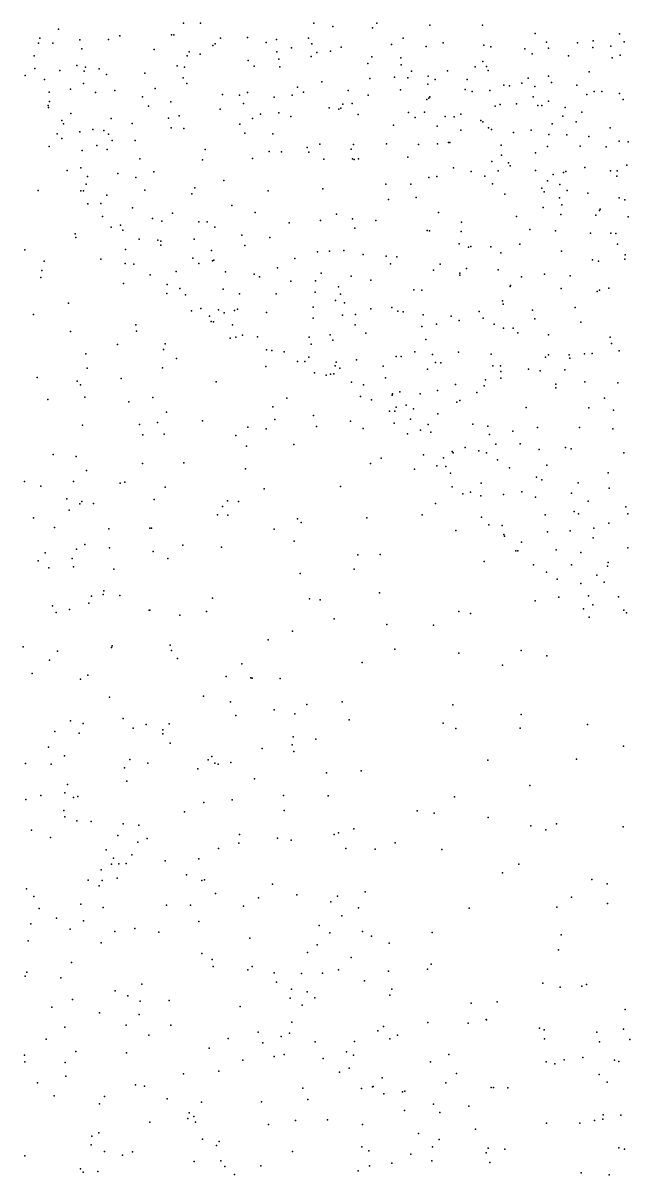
# Model space of a CAD drawing. Header units: metres. Extents: x -25 to 25, y -27.7 to 27.8.
# Drawn here: x -7.572 to -6.161, y -8.033 to -5.352 of the extents above; entities that cross this region are included whole.
import ezdxf

# ---------------------------------------------------------------- set-up
doc = ezdxf.new("R2010")
doc.units = ezdxf.units.M

msp = doc.modelspace()

# ---------------------------------------------------------------- linework, layer by layer
for p in [(-7.1989, -5.352, -5.8497), (-7.1593, -5.3521, 21.2007), (-6.8956, -5.3521, -4.8294), (-6.8513, -5.3603, -5.1165), (-6.749, -5.352, -6.0678), (-6.6259, -5.3571, 5.1171), (-6.5035, -5.3567, 21.0318), (-7.5333, -5.3873, -5.4376), (-7.49, -5.3665, -4.7635), (-7.3468, -5.3816, -5.7159), (-7.2272, -5.3797, 4.0215), (-7.2213, -5.3797, -4.4458), (-7.1126, -5.3871, 4.4298), (-7.0499, -5.3854, -4.3209), (-6.908, -5.3873, -5.3521), (-6.7594, -5.3632, 4.854), (-6.6881, -5.3869, -5.1595), (-6.3814, -5.3764, 0.4866), (-6.185, -5.3774, 0.3561), (-7.536, -5.399, -4.9213), (-7.5027, -5.3985, -5.5073), (-7.4402, -5.3913, -4.6964), (-7.4356, -5.4124, -5.6112), (-7.3735, -5.3902, -4.608), (-7.2676, -5.4136, -5.7723), (-7.1304, -5.4041, -5.8837), (-7.1257, -5.4004, -4.3723), (-7.0064, -5.3976, 3.6094), (-6.9825, -5.3906, -6.5092), (-6.9478, -5.41, 5.7834), (-6.9009, -5.4003, 3.4922), (-6.8321, -5.4084, -4.2176), (-6.7152, -5.4021, 0.6604), (-6.6344, -5.4067, -6.0737), (-6.595, -5.3978, 2.3492), (-6.5004, -5.4032, 0.6274), (-6.4843, -5.4075, -4.0811), (-6.4049, -5.4123, 5.4867), (-6.3544, -5.3969, -6.175), (-6.3502, -5.4104, -4.0223), (-6.2828, -5.3982, -3.9892), (-6.247, -5.4088, 5.9454), (-6.2458, -5.3936, -6.1963), (-6.2054, -5.406, 0.5898), (-6.174, -5.3958, -6.2142), (-7.5464, -5.4285, -5.0475), (-7.1906, -5.428, -5.8919), (-7.1857, -5.4191, 4.2277), (-7.1604, -5.4241, 1.454), (-7.0484, -5.4395, -6.3729), (-6.982, -5.4187, -4.3054), (-6.977, -5.4361, -5.9482), (-6.9021, -5.43, -4.27), (-6.8887, -5.4203, -5.9847), (-6.8573, -5.4177, 2.7801), (-6.7612, -5.4304, -4.1945), (-6.6937, -5.433, -6.0359), (-6.503, -5.4418, -5.2838), (-6.3878, -5.4237, 0.7672), (-6.3039, -5.428, 1.7028), (-6.2023, -5.4331, -3.983), (-6.1831, -5.4271, 0.8395), (-7.5448, -5.4581, -5.2273), (-7.4869, -5.4624, -5.4771), (-7.4473, -5.4507, -4.7517), (-7.43, -5.4641, 1.6182), (-7.4272, -5.4545, -6.658), (-7.3954, -5.4584, -4.6764), (-7.2891, -5.4683, -4.5588), (-7.2137, -5.4514, -6.5824), (-7.1969, -5.4544, -4.4636), (-7.0347, -5.4524, 21.1881), (-6.9746, -5.454, -5.4876), (-6.7705, -5.4464, 0.9818), (-6.6926, -5.4489, -4.177), (-6.6688, -5.4644, -4.5773), (-6.5853, -5.4634, -6.0429), (-6.5204, -5.4539, -4.129), (-6.4945, -5.4529, -6.0792), (-6.49, -5.4628, -5.0047), (-6.2558, -5.4655, 1.2256), (-7.567, -5.4739, 20.9861), (-7.522, -5.4834, -5.3716), (-7.4315, -5.4929, -5.5675), (-7.378, -5.4716, -5.6453), (-7.1995, -5.4794, -5.8042), (-7.1911, -5.4924, -5.576), (-6.8776, -5.4885, 1.2721), (-6.7659, -5.481, -5.9902), (-6.7086, -5.4778, 3.0028), (-6.6774, -5.4798, 2.8242), (-6.6306, -5.4943, 4.8779), (-6.6303, -5.4759, -5.5212), (-6.614, -5.4834, -4.1583), (-6.5394, -5.4833, 2.5337), (-6.4122, -5.492, -6.0763), (-6.3977, -5.4803, -4.0798), (-6.3502, -5.4759, -6.1141), (-6.3434, -5.4903, 1.0826), (-7.5116, -5.5126, -4.9851), (-7.4615, -5.5057, -4.8337), (-7.4038, -5.5136, -4.7196), (-7.3585, -5.5088, 21.0882), (-7.2648, -5.5045, -5.7375), (-7.1081, -5.5185, -4.4224), (-7.0691, -5.52, 1.5744), (-7.0505, -5.5134, 3.8602), (-6.9464, -5.5198, -5.9346), (-6.9341, -5.5013, 3.7137), (-6.9201, -5.5132, -4.3203), (-6.8163, -5.5088, 21.1415), (-6.7691, -5.5197, -4.2502), (-6.6946, -5.5073, 5.8296), (-6.5436, -5.5065, 3.0203), (-6.5278, -5.5116, -4.7198), (-6.4864, -5.5092, -4.1149), (-6.4537, -5.4964, 3.2254), (-6.4405, -5.4984, 20.9622), (-6.3822, -5.4996, -5.1272), (-6.2845, -5.4965, 3.5988), (-6.2612, -5.518, -4.0366), (-6.2435, -5.5117, -6.1214), (-6.2261, -5.5112, 5.5853), (-6.1849, -5.5161, 3.4), (-7.514, -5.5437, -5.229), (-7.5131, -5.5488, -5.0908), (-7.5107, -5.5349, -5.3023), (-7.2943, -5.5241, -6.4007), (-7.2808, -5.5455, 1.7714), (-7.2281, -5.5352, -4.5392), (-7.0592, -5.5396, 4.2614), (-6.9885, -5.5242, 4.4186), (-6.86, -5.5492, 1.615), (-6.8287, -5.5406, -5.9621), (-6.8066, -5.5392, -5.6634), (-6.6329, -5.5296, 1.1732), (-6.6284, -5.5266, 3.6059), (-6.6262, -5.5235, -4.3551), (-6.4739, -5.5454, 1.259), (-6.4624, -5.5419, -6.0296), (-6.4242, -5.5398, -4.2857), (-6.3855, -5.524, 1.9725), (-6.3748, -5.5437, 1.3832), (-6.3659, -5.5438, -4.4812), (-6.3497, -5.5341, -4.8627), (-6.3109, -5.5486, -4.0803), (-6.1764, -5.5302, -6.1403), (-7.4611, -5.5626, -4.885), (-7.3675, -5.5743, -4.7185), (-7.2338, -5.5734, -5.7275), (-7.2089, -5.5681, 21.1158), (-7.1137, -5.5526, 1.9206), (-7.0388, -5.574, 2.0927), (-7.0196, -5.5642, -5.8799), (-6.977, -5.561, -5.6541), (-6.9494, -5.5699, -4.3687), (-6.8374, -5.5528, -4.3054), (-6.8327, -5.5505, 1.4333), (-6.7931, -5.565, 4.5668), (-6.6753, -5.5601, 1.3212), (-6.6602, -5.572, -4.2284), (-6.6381, -5.5592, -5.9945), (-6.5905, -5.5692, 20.9864), (-6.5698, -5.5702, -4.1868), (-6.554, -5.5638, -6.0034), (-6.3169, -5.5688, 5.9816), (-6.2722, -5.5594, -4.6256), (-7.4821, -5.5787, -4.9546), (-7.4781, -5.5869, -5.3773), (-7.4099, -5.5998, -4.8096), (-7.3844, -5.6019, -5.5519), (-7.3186, -5.5858, -5.6456), (-7.2279, -5.5957, -4.5891), (-7.1983, -5.5974, 2.0673), (-7.0683, -5.5872, 5.7248), (-6.7107, -5.5896, -5.9677), (-6.6087, -5.5923, 1.98), (-6.5539, -5.601, 1.5603), (-6.5077, -5.5785, -5.6738), (-6.5028, -5.5822, 5.842), (-6.4899, -5.596, 3.7393), (-6.483, -5.5995, -4.1691), (-6.3907, -5.6011, 5.2071), (-6.3416, -5.5866, 3.1131), (-6.2858, -5.5818, -5.4629), (-6.2063, -5.5957, -6.138), (-7.4931, -5.6102, -5.1924), (-7.4817, -5.6206, -5.0404), (-7.4398, -5.6051, 1.8463), (-7.3737, -5.6105, -6.2462), (-7.3647, -5.6253, -6.0022), (-7.3112, -5.6252, -4.6923), (-7.0564, -5.608, -4.4508), (-6.9914, -5.6097, -4.4145), (-6.5825, -5.63, 2.162), (-6.4316, -5.6066, -6.0376), (-6.3491, -5.6115, -6.0861), (-6.3076, -5.6122, 5.3506), (-6.2561, -5.6158, -4.0985), (-6.1854, -5.6267, 20.8084), (-6.1647, -5.6283, 18.3873), (-7.5116, -5.639, -6.4874), (-7.4346, -5.6483, -5.4171), (-7.4004, -5.6369, -5.4933), (-7.3766, -5.6464, 1.986), (-7.1484, -5.6467, -4.5477), (-6.9999, -5.6507, 2.2655), (-6.9709, -5.6521, -5.8623), (-6.9116, -5.6415, -5.7846), (-6.9075, -5.6526, 4.1219), (-6.8818, -5.6336, -4.3719), (-6.8088, -5.6459, 21.0488), (-6.8034, -5.6346, 2.2241), (-6.7269, -5.6335, -4.3028), (-6.6524, -5.6348, -4.2695), (-6.6084, -5.6331, 4.6475), (-6.5793, -5.6302, -4.23), (-6.4604, -5.6361, 2.751), (-6.38, -5.6544, -4.1626), (-6.3522, -5.6397, -5.6706), (-6.2764, -5.6385, 3.912), (-6.2159, -5.6399, 3.2727), (-7.3002, -5.6679, -5.8602), (-7.1548, -5.6703, -5.7459), (-7.0388, -5.6673, -5.8165), (-6.8727, -5.6687, 5.6602), (-6.8063, -5.6682, -4.3575), (-6.8019, -5.6698, 4.313), (-6.7918, -5.6678, 3.9757), (-6.6771, -5.6642, -5.8307), (-6.4819, -5.6746, 2.3136), (-6.4591, -5.6596, 2.5895), (-6.4434, -5.6774, 4.7271), (-6.1681, -5.683, -6.1681), (-7.4695, -5.6952, -5.1463), (-7.438, -5.6887, 20.9378), (-7.422, -5.7092, -4.9346), (-7.352, -5.7025, -5.5117), (-7.268, -5.6983, -4.6943), (-6.6101, -5.709, -4.3006), (-6.5709, -5.6888, -5.9774), (-6.5303, -5.6978, -4.2556), (-6.4981, -5.7084, 4.3874), (-6.467, -5.6958, 4.544), (-6.4392, -5.6846, -4.2065), (-6.3806, -5.6954, -6.0585), (-6.3394, -5.7043, 5.0198), (-6.3148, -5.6996, -6.1037), (-6.3101, -5.6975, 4.087), (-6.2655, -5.6881, -4.1416), (-6.2059, -5.6961, -5.5946), (-6.1909, -5.7086, 4.2496), (-6.1902, -5.6957, 5.9827), (-7.4253, -5.727, -5.3665), (-7.3098, -5.7116, -4.7539), (-7.1728, -5.7354, 2.3464), (-7.1049, -5.7185, -4.5543), (-6.7284, -5.7268, -5.9168), (-6.6706, -5.7272, 20.9264), (-6.6286, -5.7113, 4.1401), (-6.4802, -5.7264, 5.7074), (-6.3659, -5.7361, -5.7962), (-6.3521, -5.7189, 4.2509), (-6.3235, -5.7276, 2.9283), (-7.5373, -5.7419, -6.369), (-7.4381, -5.7427, -5.0879), (-7.4318, -5.7424, -5.2747), (-7.377, -5.7523, -5.4194), (-7.2889, -5.7407, -5.5797), (-7.1797, -5.7493, -5.6739), (-7.0023, -5.7426, -5.7943), (-6.8751, -5.7378, -5.8639), (-6.7221, -5.7624, -4.3817), (-6.6575, -5.7578, -4.3489), (-6.4518, -5.7501, 20.7694), (-6.36, -5.745, 18.4779), (-6.3246, -5.7592, 5.7445), (-6.3068, -5.7417, 4.6122), (-6.2584, -5.7482, -6.1393), (-6.1855, -5.7585, 5.2325), (-6.1728, -5.7631, 4.5093), (-7.4214, -5.7725, -5.1933), (-7.3915, -5.7718, -4.9728), (-7.318, -5.7823, -4.8491), (-7.0866, -5.777, -5.7222), (-6.3624, -5.7812, 18.2783), (-6.3191, -5.7752, -4.2232), (-6.2315, -5.7885, 4.7724), (-6.2297, -5.7855, 3.1739), (-7.3872, -5.8021, -5.066), (-7.2711, -5.8072, -5.513), (-7.2497, -5.8131, -4.7966), (-7.2249, -5.7945, -4.7329), (-7.1637, -5.815, -5.6283), (-7.1442, -5.8143, -5.8276), (-7.0326, -5.7929, -4.5716), (-6.9533, -5.8169, -5.7646), (-6.8805, -5.8118, 20.9206), (-6.8428, -5.7968, -4.4678), (-6.8056, -5.8079, -5.8494), (-6.7517, -5.8114, -4.4389), (-6.6058, -5.7933, -5.9188), (-6.5521, -5.8151, -4.3553), (-6.4245, -5.8021, 2.7667), (-6.3217, -5.7977, -6.1041), (-6.2396, -5.7995, 18.1663), (-6.1644, -5.8032, 5.7922), (-7.4506, -5.8428, 20.7682), (-7.3675, -5.8273, -5.2634), (-7.3452, -5.8223, -4.94), (-7.3404, -5.8342, 5.6938), (-7.1259, -5.8273, -4.6663), (-6.8002, -5.8291, 5.5066), (-6.6322, -5.8345, -4.4064), (-6.6271, -5.836, -5.9236), (-6.5532, -5.8369, -5.9677), (-6.3936, -5.8326, -4.3014), (-6.3338, -5.836, 5.5938), (-6.252, -5.8411, -6.1594), (-6.2049, -5.8409, 18.9523), (-6.1936, -5.8417, -4.2362), (-7.4492, -5.8512, -6.0611), (-7.3022, -5.855, -5.4007), (-7.259, -5.857, -5.4614), (-7.2521, -5.8593, 20.8523), (-7.2521, -5.8687, -4.8709), (-7.1742, -5.8548, 5.5504), (-7.0635, -5.8459, -5.6708), (-7.0564, -5.8697, -4.6589), (-6.9983, -5.8511, -4.6045), (-6.5578, -5.8662, 2.5448), (-6.417, -5.8667, -6.037), (-6.1898, -5.8667, 20.5346), (-7.5682, -5.88, 20.6193), (-7.3338, -5.8792, -5.2206), (-7.1338, -5.8812, -4.7261), (-6.8874, -5.8847, 2.5353), (-6.8598, -5.8829, -4.555), (-6.8262, -5.8817, -5.7874), (-6.7808, -5.8905, -4.5231), (-6.7278, -5.8949, 2.5512), (-6.7025, -5.8964, 20.7401), (-6.5359, -5.8738, 18.4756), (-6.5306, -5.8722, 20.6635), (-6.4845, -5.8732, -5.9894), (-6.4612, -5.8869, 18.809), (-6.3201, -5.8826, -4.3122), (-6.1717, -5.8913, -6.2104), (-7.5232, -5.906, -6.2784), (-7.3914, -5.9013, -5.9053), (-7.3348, -5.9114, 2.4506), (-7.3145, -5.9131, -5.1477), (-7.1773, -5.899, -4.8129), (-7.1633, -5.9118, -5.5115), (-7.1314, -5.9055, 2.5344), (-7.1287, -5.9037, -5.578), (-6.9807, -5.9219, -4.6632), (-6.9401, -5.8997, -5.7043), (-6.7176, -5.9121, -5.8228), (-6.6018, -5.9135, -5.9038), (-6.5407, -5.923, -5.9505), (-6.2474, -5.9029, -4.3007), (-6.2338, -5.9066, -6.1804), (-6.1726, -5.9019, -4.2807), (-7.5306, -5.9442, 2.3021), (-7.5283, -5.9283, 5.808), (-7.2762, -5.9377, -5.0937), (-7.2163, -5.9305, -5.4173), (-7.1013, -5.9309, -4.7636), (-7.035, -5.9363, -4.7158), (-7.0226, -5.9428, -5.6088), (-6.8917, -5.9518, 5.3867), (-6.879, -5.9344, -4.6151), (-6.8093, -5.9412, -4.5873), (-6.7632, -5.9507, -5.7668), (-6.6177, -5.9273, 18.7933), (-6.5566, -5.9387, 18.2606), (-6.5562, -5.9344, 18.9349), (-6.4669, -5.9262, -5.9608), (-6.4128, -5.9428, -6.0446), (-6.3591, -5.9363, -6.0896), (-6.2995, -5.9402, -4.3488), (-7.3388, -5.9584, 20.6333), (-7.2367, -5.9605, -5.038), (-7.2079, -5.9698, -4.9739), (-7.107, -5.9716, -4.8316), (-6.9491, -5.9524, 20.7397), (-6.8929, -5.9783, -5.6654), (-6.8385, -5.9663, -5.7098), (-6.6636, -5.9727, -5.8293), (-6.6447, -5.9737, -4.5392), (-6.4391, -5.9652, -4.4255), (-6.4387, -5.9632, 2.9264), (-6.3207, -5.9696, 3.0898), (-6.2369, -5.9766, 5.5344), (-6.2313, -5.9737, -5.8566), (-6.2097, -5.9694, 19.2006), (-7.4667, -6.0038, 2.4569), (-7.2376, -5.9811, -5.1658), (-7.1942, -5.9847, -5.3579), (-7.0691, -5.9823, -5.5144), (-6.9835, -5.9824, -4.7381), (-6.8456, -5.9981, 18.7786), (-6.8341, -5.9828, 18.6095), (-6.8245, -6.003, -4.6647), (-6.4569, -5.9982, -6.0034), (-7.5482, -6.0302, 20.3386), (-7.1802, -6.0222, -5.1926), (-7.1584, -6.0167, 20.6239), (-7.1173, -6.0198, -5.4067), (-7.1044, -6.0261, -4.9129), (-7.0805, -6.0212, 5.3793), (-7.0732, -6.0179, -5.9412), (-7.0061, -6.0254, -4.8235), (-6.8977, -6.0135, -5.9876), (-6.8292, -6.0318, 18.3793), (-6.7986, -6.03, 18.9508), (-6.7633, -6.017, -5.7059), (-6.7143, -6.0138, 20.5589), (-6.7003, -6.0229, -5.7504), (-6.6877, -6.0244, 2.7344), (-6.6414, -6.0314, 19.0823), (-6.5111, -6.0237, -4.5156), (-6.4558, -6.0064, 5.4227), (-6.3872, -6.0206, -4.4523), (-6.288, -6.0141, 20.3258), (-7.3097, -6.0541, 18.7621), (-7.1385, -6.0344, -5.0202), (-7.1345, -6.0465, 18.5688), (-7.1295, -6.0475, -5.2873), (-7.085, -6.0541, 2.6671), (-6.8975, -6.0388, 20.5597), (-6.7998, -6.0544, -5.6509), (-6.6449, -6.0583, -4.636), (-6.6106, -6.0525, 2.908), (-6.5765, -6.0344, -5.8972), (-6.5581, -6.0447, -4.568), (-6.502, -6.039, -5.9598), (-6.4764, -6.0527, 20.3537), (-6.382, -6.0403, -6.068), (-6.2752, -6.0483, -4.4309), (-7.4619, -6.0703, 18.8426), (-7.3086, -6.069, 18.5386), (-7.0903, -6.0857, -5.1268), (-7.0775, -6.083, -5.2199), (-7.0614, -6.0787, -5.0327), (-7.0269, -6.0826, -5.3734), (-6.9069, -6.0832, -5.4986), (-6.8582, -6.0777, -4.7992), (-6.7746, -6.0735, -4.7211), (-6.4545, -6.0621, 3.0984), (-6.4322, -6.0619, -4.5126), (-6.421, -6.0734, 19.2893), (-6.3502, -6.078, -4.4878), (-6.2068, -6.0829, -4.4398), (-7.3524, -6.1001, -5.9645), (-7.2455, -6.1115, 18.4043), (-7.2415, -6.0986, 20.3691), (-7.0058, -6.1122, -5.0938), (-6.9024, -6.0996, -4.8797), (-6.8515, -6.0898, -5.5739), (-6.6355, -6.0887, 18.2037), (-6.2035, -6.0977, 20.0714), (-7.4264, -6.1217, 20.1845), (-7.2151, -6.1328, 19.0278), (-6.9937, -6.1142, 18.3193), (-6.9649, -6.1172, 20.3726), (-6.9075, -6.1299, -4.9616), (-6.7968, -6.1357, -5.5595), (-6.7044, -6.1282, -4.7766), (-6.693, -6.1283, -5.675), (-6.661, -6.1171, -5.7463), (-6.6197, -6.1236, -5.8151), (-6.5592, -6.1184, -4.6532), (-6.4836, -6.123, 20.2043), (-6.3569, -6.1293, -4.5465), (-6.3501, -6.1245, -6.0911), (-6.302, -6.1241, 3.2965), (-6.3004, -6.1317, 19.5441), (-6.2665, -6.1219, -6.1632), (-6.2484, -6.1211, -5.9073), (-6.1856, -6.1153, -6.208), (-7.4228, -6.1553, 5.5211), (-7.248, -6.1541, 20.1532), (-7.0072, -6.1517, 20.2254), (-6.9338, -6.14, -5.1032), (-6.9168, -6.1397, -5.3071), (-6.8946, -6.1661, 2.8226), (-6.8466, -6.1496, 5.255), (-6.8436, -6.1413, -5.4665), (-6.8353, -6.1549, -4.9695), (-6.7343, -6.1507, 20.2193), (-6.6314, -6.1572, -4.7717), (-6.6131, -6.1418, 3.0631), (-6.6005, -6.1431, 19.3815), (-6.4795, -6.1499, -6.0227), (-6.4616, -6.15, -5.9868), (-6.461, -6.1627, 3.2207), (-6.3964, -6.1575, -4.6019), (-6.3691, -6.1616, 18.2048), (-6.3123, -6.1589, 5.3969), (-7.5392, -6.1766, 19.2356), (-7.4467, -6.1853, 18.3339), (-7.3443, -6.1793, 19.144), (-7.123, -6.187, 5.2973), (-6.8669, -6.1718, -5.1855), (-6.8572, -6.1692, -5.1108), (-6.849, -6.1685, -5.3551), (-6.8084, -6.1879, 19.3324), (-6.7289, -6.1775, -5.5848), (-6.5667, -6.1929, -5.8465), (-6.4969, -6.1823, -5.9355), (-6.4609, -6.1789, -4.6619), (-6.3333, -6.1922, -4.5979), (-6.2657, -6.187, -4.552), (-6.1886, -6.1895, -4.5075), (-7.4383, -6.1939, -6.1689), (-6.7807, -6.1943, 2.9843), (-6.7135, -6.2178, -5.5242), (-6.7127, -6.215, -4.9615), (-6.6959, -6.2105, 20.0444), (-6.6483, -6.215, -5.6801), (-6.6085, -6.2071, -5.7792), (-6.5171, -6.2121, -4.7439), (-6.5, -6.1964, 19.9677), (-6.3332, -6.2007, -6.0906), (-7.5146, -6.2281, 2.6561), (-7.4287, -6.2229, 19.9216), (-7.3258, -6.2334, 18.2344), (-7.2704, -6.2232, 20.0018), (-6.9912, -6.245, 18.1424), (-6.9583, -6.2251, 19.2952), (-6.7875, -6.2209, -5.2191), (-6.7619, -6.2293, -5.3908), (-6.7046, -6.2457, 3.143), (-6.6808, -6.2417, -6.0595), (-6.5631, -6.234, 19.7825), (-6.5564, -6.2306, -4.8125), (-6.4019, -6.2467, 3.345), (-6.22, -6.225, -6.1663), (-7.2389, -6.2574, 19.283), (-6.8969, -6.2658, 19.9134), (-6.7199, -6.2554, -5.1023), (-6.7073, -6.2552, -5.4365), (-6.6643, -6.2496, -5.6054), (-6.6071, -6.2613, -5.7185), (-6.256, -6.2475, -4.6056), (-6.1989, -6.2528, 18.2983), (-7.4338, -6.288, 19.6498), (-7.3011, -6.2863, 19.8057), (-7.2596, -6.282, 2.8238), (-7.1545, -6.2776, 19.8823), (-7.0495, -6.2927, 19.4514), (-7.007, -6.2965, 19.7901), (-6.9862, -6.2749, 2.9464), (-6.8896, -6.2912, 19.6305), (-6.8102, -6.2785, 19.7735), (-6.7814, -6.2957, 18.1259), (-6.7087, -6.2833, -5.362), (-6.6711, -6.2738, -5.5343), (-6.6478, -6.2993, -5.0898), (-6.6302, -6.2861, -5.0121), (-6.5263, -6.2855, -4.8657), (-6.4908, -6.2902, -5.8859), (-6.3758, -6.2935, -6.0191), (-6.2777, -6.2935, -4.664), (-6.2006, -6.2963, -6.1489), (-7.2933, -6.3107, 19.5215), (-7.2438, -6.3085, -5.9719), (-7.0773, -6.3119, 19.63), (-6.6783, -6.3078, -5.2629), (-6.6235, -6.3041, -5.6309), (-6.4873, -6.3097, -6.0257), (-6.433, -6.3016, -4.7962), (-7.0525, -6.337, 18.0167), (-6.9421, -6.3326, -6.0165), (-6.5738, -6.3491, -5.0719), (-6.572, -6.3523, -5.7), (-6.5442, -6.3397, -5.7853), (-6.5117, -6.348, -4.9572), (-6.4942, -6.3526, -5.8488), (-6.4727, -6.3324, -4.8825), (-6.4157, -6.331, -5.9551), (-6.3714, -6.3449, -4.8027), (-6.3108, -6.3399, -6.0575), (-6.2977, -6.3427, 3.4705), (-6.1747, -6.3526, -4.6492), (-7.5025, -6.3565, 18.0991), (-7.449, -6.3607, 2.8763), (-7.2944, -6.377, 2.9911), (-7.1986, -6.3756, 17.9324), (-6.7637, -6.3774, -6.0622), (-6.7389, -6.3645, 5.2128), (-6.6409, -6.3569, -5.3778), (-6.5944, -6.3643, -5.1378), (-6.4688, -6.3684, 3.4187), (-6.3543, -6.3807, -6.0038), (-7.4249, -6.3937, -6.3062), (-7.0551, -6.3897, 5.2339), (-6.662, -6.3901, 3.3666), (-6.6099, -6.3825, -5.5091), (-6.5891, -6.3844, -5.2063), (-6.5779, -6.3999, -5.6108), (-6.4409, -6.3876, -5.8911), (-6.2112, -6.3989, -4.7286), (-7.5686, -6.4193, 3.0022), (-7.5312, -6.4301, -6.5264), (-7.455, -6.419, 3.1526), (-7.3466, -6.4227, 17.9004), (-7.3358, -6.4208, 3.289), (-7.2417, -6.4319, 3.4334), (-6.8336, -6.4305, 3.3541), (-6.5739, -6.4316, -5.3737), (-6.5065, -6.423, 18.2222), (-6.3778, -6.4087, -5.9791), (-6.3659, -6.4149, -4.8948), (-6.2813, -6.422, -4.8207), (-7.4702, -6.4596, 3.4212), (-7.2673, -6.4606, 3.6538), (-7.0117, -6.4361, 3.4048), (-6.5494, -6.448, -5.4966), (-6.5318, -6.444, -5.2391), (-6.5075, -6.4524, -5.1573), (-6.4547, -6.4495, -5.8072), (-6.4117, -6.443, -4.9954), (-6.3804, -6.4557, -5.8852), (-6.2968, -6.446, -5.9971), (-6.2087, -6.4349, -6.0686), (-7.465, -6.4856, 4.1336), (-7.4403, -6.4709, 3.5945), (-7.4355, -6.4652, 5.4844), (-7.4083, -6.4706, 3.9273), (-7.1083, -6.4771, 3.8045), (-7.0966, -6.464, 3.608), (-7.0708, -6.4652, -5.975), (-6.613, -6.4701, 3.4976), (-6.2576, -6.465, 5.3255), (-6.1704, -6.4777, 3.6198), (-7.5477, -6.5034, 3.7126), (-7.1201, -6.4968, 4.1177), (-7.0958, -6.4973, 17.7278), (-6.9341, -6.506, 3.6789), (-6.9253, -6.5142, 17.8783), (-6.7722, -6.5034, 3.5214), (-6.6436, -6.4967, 18.1508), (-6.5061, -6.5023, -5.3887), (-6.3576, -6.4964, -5.0159), (-6.2903, -6.4886, 18.3794), (-6.2801, -6.4942, -4.9136), (-6.1654, -6.494, -4.811), (-7.499, -6.5262, 4.3316), (-7.3725, -6.5295, 17.5628), (-7.2775, -6.5273, -6.1412), (-7.2734, -6.528, 4.3314), (-6.9882, -6.5298, 5.2236), (-6.5657, -6.5328, -6.0042), (-6.4886, -6.5196, -5.5299), (-6.458, -6.5215, -5.2513), (-6.3525, -6.5363, -5.8252), (-6.2995, -6.5342, -5.8885), (-6.2447, -6.5273, -5.8956), (-6.2098, -6.5158, -5.9928), (-7.4284, -6.5659, 17.3191), (-7.2005, -6.5673, -5.9746), (-6.9413, -6.5578, 4.1245), (-6.4543, -6.5422, -5.3204), (-6.4523, -6.5465, -5.6075), (-6.4126, -6.5606, -5.6656), (-6.2462, -6.5501, -4.9766), (-7.5204, -6.5851, 16.7838), (-7.4479, -6.5762, 17.1056), (-7.3708, -6.5732, -6.3958), (-7.2697, -6.5821, 17.178), (-7.111, -6.5715, 17.5162), (-6.7934, -6.5897, 3.8571), (-6.7412, -6.589, 3.7042), (-6.4259, -6.5807, -5.5225), (-6.4216, -6.5806, -5.4093), (-6.3319, -6.5777, -5.1584), (-6.2747, -6.5842, -5.0955), (-6.1657, -6.5734, -4.9554), (-7.5369, -6.6038, 4.5209), (-7.5119, -6.6199, 5.5951), (-7.4583, -6.5986, -10.6925), (-7.4549, -6.618, -10.9048), (-7.2355, -6.5981, 5.3338), (-6.5, -6.6049, 3.6146), (-6.3853, -6.6129, -5.5728), (-6.2965, -6.6131, -5.7962), (-6.2126, -6.616, -5.8641), (-6.211, -6.6077, -5.074), (-7.3614, -6.6228, 16.9775), (-6.9279, -6.6332, -5.9714), (-6.8017, -6.6232, 17.9808), (-6.3549, -6.63, -5.4137), (-6.3302, -6.6465, -5.6058), (-6.2373, -6.6374, -5.1576), (-7.384, -6.6736, -10.1813), (-6.275, -6.6563, 18.454), (-6.2208, -6.6535, -5.8035), (-7.4192, -6.7021, -6.5603), (-7.4129, -6.6856, 16.7239), (-7.3858, -6.6821, -10.4285), (-7.3474, -6.6843, 4.6397), (-7.1313, -6.6902, 17.3116), (-6.9059, -6.6919, 17.8493), (-6.8815, -6.6946, 4.4043), (-6.7432, -6.6781, 4.192), (-6.3811, -6.6971, 18.3457), (-6.3257, -6.6886, 5.2591), (-6.257, -6.6848, -5.6595), (-6.1876, -6.6877, -5.7216), (-7.5039, -6.7083, 4.6798), (-7.4954, -6.724, -9.9388), (-7.4643, -6.7168, -11.084), (-7.2786, -6.7182, -10.2869), (-7.2775, -6.7188, -6.3129), (-7.1455, -6.7219, 4.6146), (-6.5589, -6.7218, -5.9588), (-6.5312, -6.7266, 3.8049), (-6.2689, -6.7151, 3.6798), (-6.2468, -6.7061, -5.4454), (-6.1751, -6.7186, -5.6328), (-6.1687, -6.725, -5.3506), (-7.2076, -6.7299, -10.1226), (-6.8482, -6.7386, 5.2438), (-6.7259, -6.7518, 4.3264), (-6.6177, -6.7537, 5.2363), (-6.2557, -6.7344, -5.8716), (-6.9453, -6.7672, 4.5644), (-7.5722, -6.8042, 16.731), (-7.3661, -6.8054, -10.8446), (-7.3651, -6.8017, 4.783), (-7.2302, -6.7996, -6.1716), (-7.0021, -6.7873, 17.6072), (-6.7077, -6.8091, -5.938), (-7.5106, -6.8347, 5.6767), (-7.4922, -6.8142, -6.6962), (-7.2267, -6.8126, -9.8475), (-7.2127, -6.8311, 16.9384), (-6.5589, -6.8186, 4.1152), (-6.4137, -6.8127, 5.2321), (-6.3538, -6.825, 3.7467), (-7.063, -6.8434, -5.8432), (-6.7835, -6.8403, 4.4992), (-6.4569, -6.8468, 3.8691), (-7.551, -6.8656, -11.366), (-7.4384, -6.8791, -11.1413), (-7.4213, -6.8697, -9.7156), (-7.0996, -6.873, 4.7441), (-7.0422, -6.8756, -10.2901), (-7.0392, -6.8767, -10.0044), (-6.9745, -6.8775, 5.314), (-7.3708, -6.9206, 5.5981), (-7.1527, -6.9185, 17.1191), (-7.0895, -6.9318, 17.3554), (-6.9122, -6.9384, 17.7632), (-6.8303, -6.9317, 5.2732), (-6.5726, -6.9389, -5.8757), (-7.0774, -6.964, -9.8005), (-6.9884, -6.9502, 17.5833), (-6.9397, -6.9598, 4.7297), (-6.4135, -6.9615, 3.9883), (-7.4619, -6.9763, -11.2683), (-7.432, -6.982, -5.3749), (-7.3391, -6.9709, -10.941), (-7.3163, -6.9932, -5.7374), (-7.2858, -6.9843, -5.5096), (-7.2468, -6.9972, -10.7838), (-7.2325, -6.9829, -6.0301), (-6.8135, -6.9738, -5.821), (-6.5954, -6.9817, 4.4109), (-6.5654, -6.994, 5.2219), (-6.4161, -6.9931, -5.8387), (-6.2592, -6.9849, 5.1613), (-7.4981, -7.0005, 5.7197), (-7.4419, -7.0046, -5.1992), (-7.2468, -7.0063, 5.5287), (-6.9437, -7.0131, -9.9083), (-6.891, -7.019, -10.1818), (-7.5133, -7.0373, 13.9396), (-7.2303, -7.0277, -6.2125), (-7.0164, -7.0406, -5.6643), (-6.9464, -7.0321, -10.3917), (-6.9422, -7.0474, 5.36), (-6.1753, -7.0348, 18.6116), (-7.5662, -7.0752, 14.7489), (-7.5066, -7.0772, -5.0214), (-7.4758, -7.0575, 14.423), (-7.3235, -7.0657, -6.4937), (-7.2822, -7.0748, -5.275), (-7.1416, -7.0668, 4.911), (-7.1332, -7.059, -9.6598), (-7.126, -7.0743, -5.5249), (-7.1182, -7.0768, 17.2236), (-7.089, -7.0734, 5.4627), (-6.4912, -7.0673, 4.3304), (-6.2847, -7.065, 18.4819), (-7.3362, -7.0851, 4.9749), (-7.1654, -7.0881, 17.0333), (-6.8665, -7.0973, -5.6939), (-6.7861, -7.0924, 17.9134), (-7.4687, -7.1239, -9.5046), (-7.3309, -7.1161, -11.006), (-7.0342, -7.1114, 17.4522), (-6.3933, -7.1266, 4.1323), (-7.5308, -7.1497, -11.8934), (-7.4753, -7.1436, -4.8327), (-7.4552, -7.1547, 5.7392), (-7.4447, -7.1519, -11.5367), (-6.9668, -7.1501, -10.5638), (-6.8625, -7.1503, 4.8757), (-6.5687, -7.1527, 4.5258), (-7.5657, -7.1593, -5.6224), (-7.477, -7.185, 5.0487), (-7.1514, -7.1664, -5.3097), (-7.0862, -7.1599, -10.7167), (-6.9652, -7.1847, -5.5482), (-7.475, -7.1992, 14.5093), (-7.4472, -7.2088, -5.7676), (-7.4134, -7.2104, -11.3475), (-7.1968, -7.1876, -9.5241), (-6.6554, -7.1857, -5.7233), (-6.6157, -7.191, 18.0869), (-6.4902, -7.2014, 18.2286), (-7.5524, -7.2306, -12.0831), (-7.3395, -7.2156, -6.4618), (-7.3032, -7.2186, -6.0031), (-6.8388, -7.2368, 17.8086), (-6.803, -7.2277, -10.0597), (-6.391, -7.2201, -5.748), (-6.356, -7.2297, 18.377), (-6.3317, -7.2155, 5.0297), (-6.1765, -7.2231, 18.5783), (-7.5086, -7.2474, -9.3369), (-7.3519, -7.2431, 17.002), (-7.3053, -7.2584, -4.9437), (-7.2837, -7.2496, 5.6563), (-7.0701, -7.2608, 5.1205), (-7.069, -7.2408, 17.3207), (-6.98, -7.2493, 5.269), (-6.9485, -7.2538, -9.7134), (-6.8483, -7.2407, -9.8707), (-6.7065, -7.2603, 17.9619), (-7.3785, -7.2763, -9.1093), (-7.3195, -7.2878, 5.133), (-7.1179, -7.2729, -10.8274), (-6.8211, -7.2735, -10.392), (-6.7532, -7.2749, -5.6197), (-6.598, -7.2752, 4.7856), (-7.3668, -7.3099, -11.4638), (-7.3615, -7.2954, 13.5758), (-7.3492, -7.3089, 14.3587), (-7.3326, -7.308, -8.9652), (-7.2416, -7.3022, -9.2315), (-7.1632, -7.2973, -9.4122), (-6.4192, -7.3095, 4.8299), (-7.3907, -7.3226, -8.8072), (-7.3533, -7.3423, -11.6965), (-7.1922, -7.3344, 5.3099), (-6.4574, -7.3296, 4.6763), (-6.2494, -7.3454, 18.4485), (-7.5639, -7.3671, 13.4719), (-7.4206, -7.3466, -4.7802), (-7.3952, -7.36, 13.4121), (-7.3878, -7.3477, -6.3541), (-7.1567, -7.3478, 13.9433), (-7.1501, -7.3462, -9.0643), (-6.9918, -7.356, -9.5175), (-6.2139, -7.3551, 4.9164), (-7.547, -7.3852, -12.2138), (-7.1248, -7.3779, 13.5784), (-7.0244, -7.388, -5.2397), (-6.9355, -7.3812, 17.5776), (-6.8565, -7.3973, -10.5712), (-6.8409, -7.384, -9.7936), (-6.7762, -7.3743, -10.2555), (-6.2969, -7.3864, 3.9922), (-7.5347, -7.4126, -5.8911), (-7.4378, -7.4031, -6.0144), (-7.3858, -7.4102, 5.2993), (-7.2385, -7.4047, 5.5403), (-7.1827, -7.4049, 14.0885), (-7.0598, -7.4077, 13.7953), (-6.7917, -7.4114, -9.9701), (-6.5348, -7.4118, -5.592), (-6.3307, -7.41, 4.1527), (-6.213, -7.4015, 3.7582), (-7.5538, -7.4488, -6.5108), (-7.4945, -7.4354, -8.6074), (-7.4316, -7.4416, 17.1516), (-7.1635, -7.4432, -10.9956), (-6.8833, -7.4521, -9.349), (-6.831, -7.43, -5.408), (-7.4623, -7.4613, 5.7083), (-7.3587, -7.4663, 13.1862), (-7.3125, -7.4595, -11.838), (-7.2562, -7.4683, -11.1521), (-6.8587, -7.4698, -9.013), (-6.7826, -7.466, -10.3987), (-6.7617, -7.4773, -10.1076), (-6.6203, -7.4686, 17.9609), (-6.3203, -7.4745, 4.6565), (-7.5605, -7.488, 5.3485), (-7.3904, -7.4927, -12.0273), (-7.0447, -7.482, -8.7598), (-6.888, -7.4972, -8.8492), (-6.7205, -7.4939, 17.845), (-7.1563, -7.5172, -4.9358), (-7.1321, -7.5317, 14.0094), (-6.9104, -7.5153, 13.5408), (-6.8091, -7.5266, 17.7141), (-6.3271, -7.5088, 4.3474), (-7.4592, -7.5388, 5.5385), (-7.1302, -7.5478, 13.1014), (-7.0497, -7.5558, 17.0936), (-7.0394, -7.5478, 13.2488), (-6.8384, -7.5557, -10.6314), (-6.7219, -7.5585, -9.6569), (-6.6314, -7.554, -5.4054), (-6.6229, -7.5421, -9.2841), (-7.5671, -7.5706, -12.3366), (-7.5634, -7.5614, -8.4693), (-7.4846, -7.574, 13.1072), (-6.9879, -7.5622, -5.0904), (-6.9824, -7.5839, -10.8771), (-6.9249, -7.5638, 13.3686), (-6.8757, -7.5632, -8.7035), (-6.7783, -7.5812, -5.2746), (-6.3636, -7.5867, -5.4493), (-7.358, -7.6047, 17.1271), (-7.2963, -7.5887, -8.4825), (-6.9481, -7.6009, 17.2814), (-6.9111, -7.6066, 13.7904), (-6.7144, -7.6007, 13.506), (-6.323, -7.5956, 18.1794), (-6.2725, -7.5935, 4.166), (-6.2619, -7.5901, 3.9471), (-7.457, -7.6244, 14.2889), (-7.3285, -7.6158, 12.9612), (-7.2996, -7.6282, 14.1836), (-7.2324, -7.6267, -4.8236), (-6.9511, -7.6212, -8.564), (-6.9229, -7.6375, 12.9395), (-6.8936, -7.6206, 13.1218), (-6.7189, -7.6143, -9.8183), (-6.5297, -7.6331, -9.4726), (-6.4692, -7.6299, -9.043), (-7.5049, -7.6421, -4.5845), (-7.3943, -7.656, -12.127), (-7.3024, -7.6597, -11.9901), (-7.0671, -7.6412, 12.766), (-6.1715, -7.6478, 18.3178), (-7.4748, -7.6888, -8.3669), (-7.3327, -7.6847, -4.7077), (-7.2284, -7.684, -11.8213), (-6.9468, -7.6771, 17.1207), (-6.7337, -7.6872, 13.7008), (-6.6308, -7.678, -8.6129), (-6.5372, -7.6796, -5.3), (-6.4954, -7.6713, 17.9622), (-6.4939, -7.6722, -8.7797), (-6.3712, -7.6917, 13.3048), (-6.1759, -7.6934, 4.5466), (-7.5183, -7.7171, 14.1198), (-7.2799, -7.7079, 12.8037), (-7.0949, -7.7157, -4.8552), (-7.0254, -7.7003, -11.0582), (-6.9715, -7.7109, -8.4208), (-6.9522, -7.7026, -4.9758), (-6.7472, -7.6974, -10.2296), (-6.7188, -7.7164, 17.6928), (-6.7011, -7.7079, -10.0121), (-6.3605, -7.6953, 13.586), (-6.359, -7.7162, -8.8481), (-6.238, -7.7008, 4.3041), (-6.1606, -7.7177, 3.7051), (-7.4495, -7.7459, 12.924), (-7.1394, -7.7379, -8.371), (-7.0145, -7.7253, 13.8739), (-6.8929, -7.7229, 11.8066), (-6.8197, -7.7467, 12.7143), (-6.8011, -7.7227, 12.0023), (-6.2316, -7.7229, 3.8714), (-7.5685, -7.7542, -12.4397), (-7.568, -7.77, -12.9859), (-7.4743, -7.7709, -12.3156), (-7.3316, -7.7491, -8.3282), (-7.061, -7.7657, -11.3087), (-6.9879, -7.7571, 12.3714), (-6.9651, -7.7529, 12.101), (-6.8743, -7.7617, 12.5638), (-6.8036, -7.7539, 17.4823), (-6.6248, -7.7694, -5.1387), (-6.5822, -7.7529, -8.4301), (-6.3558, -7.7697, -5.2346), (-6.3352, -7.7745, -8.6623), (-6.3139, -7.765, 18.0025), (-6.27, -7.76, -9.14), (-6.1964, -7.7659, -5.2484), (-6.1864, -7.7686, 18.1349), (-7.1993, -7.7974, 16.9813), (-7.1172, -7.7918, -11.623), (-6.8361, -7.7937, 12.3779), (-6.8138, -7.7842, -4.9804), (-6.5643, -7.7971, -9.882), (-6.2322, -7.7989, 4.0511), (-7.5384, -7.8189, -12.6585), (-7.4724, -7.8031, -4.5079), (-7.3103, -7.8231, 13.9211), (-7.2896, -7.826, 12.6807), (-6.7594, -7.8279, -8.2167), (-6.7577, -7.8275, -10.3236), (-6.7372, -7.8073, 11.647), (-6.5892, -7.8188, 13.032), (-6.2136, -7.8171, -8.9265), (-7.4997, -7.8487, 13.8985), (-7.383, -7.8504, 17.1363), (-6.9214, -7.8313, 11.6019), (-6.7851, -7.8319, 17.3211), (-6.7328, -7.8441, 12.6106), (-6.6896, -7.8398, 17.5645), (-6.6843, -7.838, 12.119), (-6.4833, -7.8293, -5.1212), (-6.4776, -7.8291, -8.3446), (-6.4445, -7.8305, -9.7631), (-7.3941, -7.8671, -12.1904), (-7.237, -7.8558, -11.9664), (-7.1569, -7.8633, -11.8279), (-7.0174, -7.8628, -8.2023), (-6.9099, -7.857, -4.8465), (-6.6177, -7.8679, -4.9845), (-6.5356, -7.8732, 17.7158), (-7.1887, -7.9015, -8.2067), (-7.186, -7.8883, 12.2177), (-7.175, -7.8966, 13.8116), (-6.9383, -7.9066, 16.8829), (-6.8642, -7.9045, -11.0772), (-6.6852, -7.8832, -10.1593), (-6.603, -7.8874, 11.9522), (-6.2429, -7.9062, 17.8528), (-6.2236, -7.9034, 3.9031), (-6.2231, -7.8933, -8.528), (-6.1818, -7.894, -9.4458), (-7.3959, -7.9352, 9.867), (-7.2775, -7.9098, 10.0298), (-7.1708, -7.9102, 11.7402), (-7.0015, -7.9153, 13.7204), (-6.7829, -7.9159, -8.0401), (-6.5197, -7.9265, -8.0771), (-6.3547, -7.9127, 13.1626), (-6.2775, -7.9121, -8.3639), (-7.4125, -7.9427, -13.0108), (-7.1551, -7.9497, 16.9267), (-7.116, -7.9552, 10.0953), (-6.6523, -7.9368, 13.6138), (-6.604, -7.9503, 11.7159), (-7.568, -7.9886, 9.7921), (-7.4141, -7.9631, -12.7104), (-7.3824, -7.9785, 13.7258), (-7.3411, -7.9869, 9.7107), (-7.318, -7.979, 12.5061), (-7.1224, -7.9645, -4.6299), (-6.9456, -7.9785, 11.4693), (-6.7839, -7.9679, 16.9171), (-6.7676, -7.9768, -10.434), (-6.6702, -7.9849, 17.0375), (-6.6199, -7.9677, -7.9459), (-6.4948, -7.9816, 17.5714), (-6.4907, -7.9707, 13.5852), (-6.4514, -7.9733, -9.9305), (-6.1863, -7.97, 4.2123), (-6.1733, -7.9726, -5.242), (-7.1739, -8.0019, -11.9873), (-7.1121, -8.0005, 11.5342), (-7.1025, -8.0132, 9.914), (-7.019, -8.0121, -11.7769), (-6.7663, -8.0117, -7.871), (-6.7144, -8.0053, -10.2529), (-6.6216, -8.0001, 12.2078), (-6.4865, -8.004, -5.1018), (-7.4389, -8.0184, -13.2577), (-7.4326, -8.0265, -8.1788), (-7.3982, -8.0251, -4.3388), (-7.0801, -8.0316, 10.3286), (-6.7929, -8.0236, 13.5934), (-6.2741, -8.0278, -8.0864), (-6.2091, -8.033, 13.1397)]:
    msp.add_point(p)

doc.saveas('drawing.dxf')
